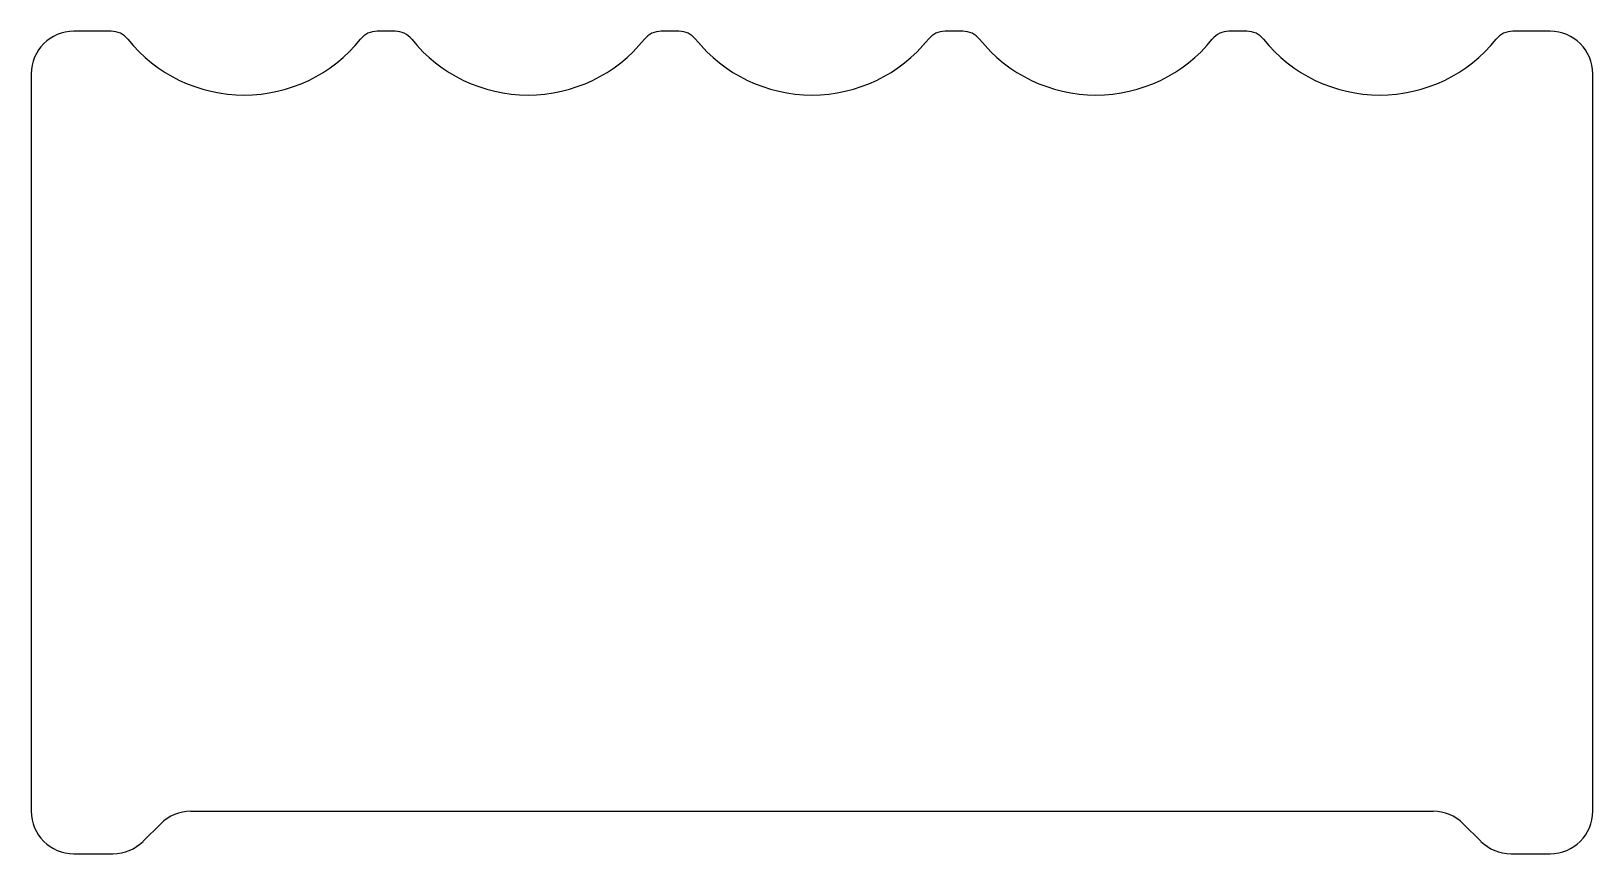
# Model space of a CAD drawing. Header units: millimetres. Extents: x -55 to 55, y 0 to 58.
import ezdxf

# ---------------------------------------------------------------- set-up
doc = ezdxf.new("R2010")
doc.units = ezdxf.units.MM

msp = doc.modelspace()

# ---------------------------------------------------------------- linework, layer by layer
at = {"color": 7, "linetype": 'Continuous', "lineweight": 25}
for p, q in [((-49.37, 58), (-52, 58)), ((-29.37, 58), (-30.63, 58)), ((-9.37, 58), (-10.63, 58)), ((10.63, 58), (9.37, 58)), ((30.63, 58), (29.37, 58)), ((52, 58), (49.37, 58)), ((-55, 55), (-55, 3)), ((55, 3), (55, 55)), ((-43.76, 3), (43.76, 3)), ((-47.12, 0.88), (-45.88, 2.12)), ((45.88, 2.12), (47.12, 0.88)), ((-52, 0), (-49.24, 0)), ((49.24, 0), (52, 0))]:
    msp.add_line(p, q, dxfattribs=at)
for centre, radius, start, end in [((-52, 55), 3, 90, 180), ((-49.37, 56.5), 1.5, 38.6822, 90), ((-40, 64), 10.5, 218.6822, 321.3178), ((-30.63, 56.5), 1.5, 90, 141.3178), ((-29.37, 56.5), 1.5, 38.6822, 90), ((-20, 64), 10.5, 218.6822, 321.3178), ((-10.63, 56.5), 1.5, 90, 141.3178), ((-9.37, 56.5), 1.5, 38.6822, 90), ((0, 64), 10.5, 218.6822, 321.3178), ((9.37, 56.5), 1.5, 90, 141.3178), ((10.63, 56.5), 1.5, 38.6822, 90), ((20, 64), 10.5, 218.6822, 321.3178), ((29.37, 56.5), 1.5, 90, 141.3178), ((30.63, 56.5), 1.5, 38.6822, 90), ((40, 64), 10.5, 218.6822, 321.3178), ((49.37, 56.5), 1.5, 90, 141.3178), ((52, 55), 3, 0, 90), ((-52, 3), 3, 180, 270), ((-43.76, 0), 3, 90, 135), ((43.76, 0), 3, 45, 90), ((52, 3), 3, 270, 0), ((-49.24, 3), 3, 270, 315), ((49.24, 3), 3, 225, 270)]:
    msp.add_arc(centre, radius, start, end, dxfattribs=at)

doc.saveas('drawing.dxf')
